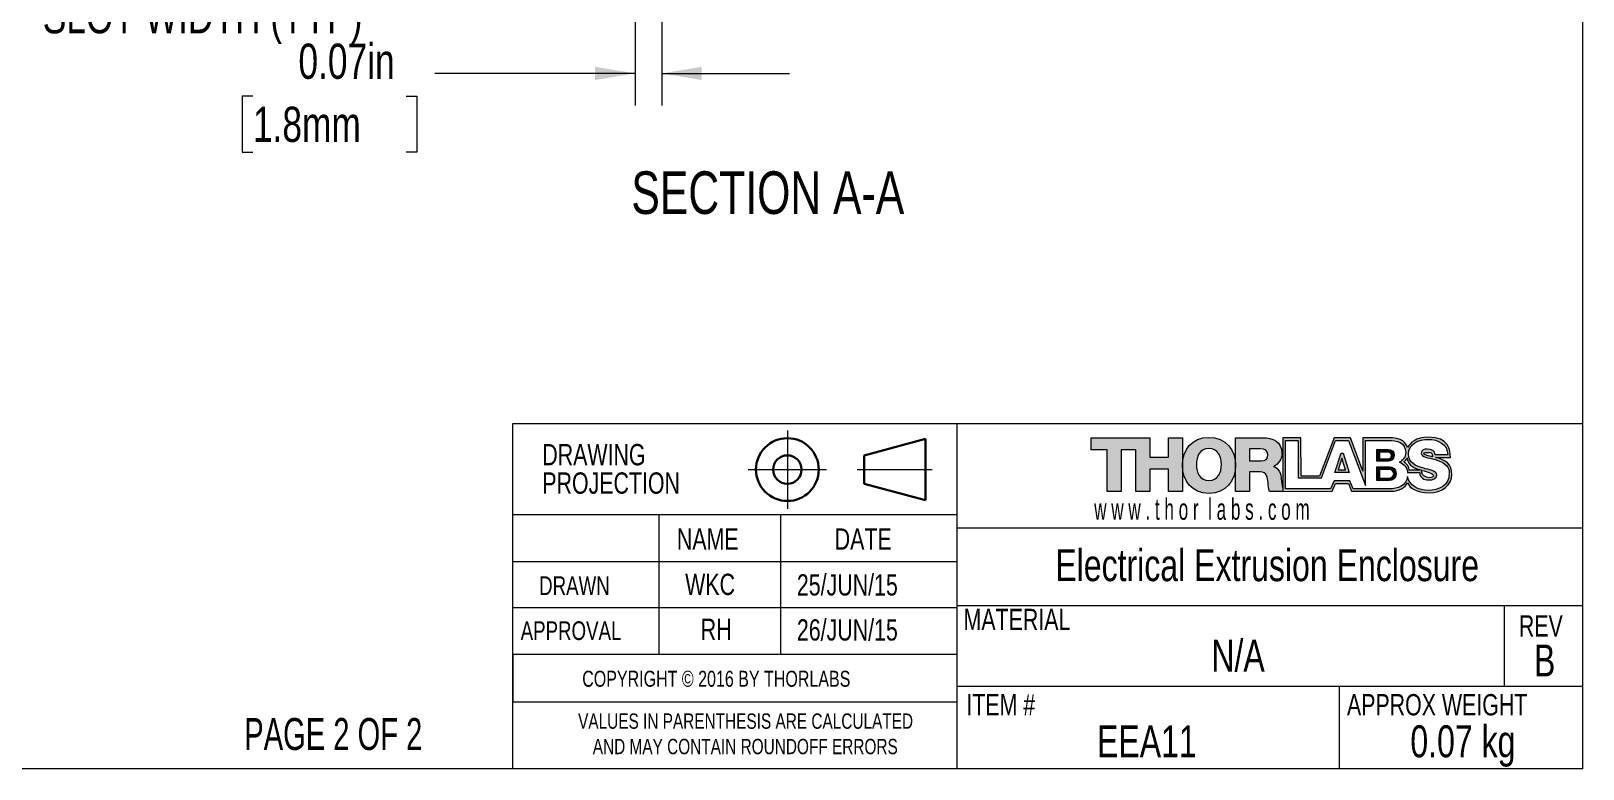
# Paper-space layout 'Inside Dim' of a CAD drawing. Header units: inches. Extents: x 0.04 to 7.3, y 0.02 to 5.63.
# Drawn here: x 3.247 to 7.296, y 0.024 to 1.949 of the extents above; entities that cross this region are included whole.
import ezdxf

# ---------------------------------------------------------------- set-up
doc = ezdxf.new("R2010")
doc.units = ezdxf.units.IN
doc.header["$MEASUREMENT"] = 0
doc.header["$PDSIZE"] = -1
doc.linetypes.add('CENTERX2', pattern=[0.8, 0.5, -0.1, 0.1, -0.1])
doc.styles.add('SLDTEXTSTYLE0', font='TXT', dxfattribs={"width": 0.75})
doc.styles.add('SLDTEXTSTYLE1', font='TXT', dxfattribs={"width": 0.681818})
doc.styles.add('SLDTEXTSTYLE2', font='TXT', dxfattribs={"width": 0.6})
doc.dimstyles.new('SLDDIMSTYLE7', dxfattribs={"dimtxt": 0.091864, "dimasz": 0.104, "dimexe": 0, "dimexo": 0.0625, "dimgap": 0.022966, "dimtad": 0, "dimtih": 1, "dimtoh": 1, "dimrnd": 1e-09, "dimdsep": 46, "dimtxsty": 'SLDTEXTSTYLE0', "dimsah": 1, "dimcen": 0.09, "dimadec": 0, "dimazin": 2, "dimtfac": 1, "dimtmove": 0, "dimatfit": 0, "dimfxl": 1, "dimfrac": 2, "dimtolj": 1, "dimtzin": 12, "dimarcsym": 0})

# ---------------------------------------------------------------- blocks, each defined once
blk = doc.blocks.new('Third Angle Projection Block')
at = {"color": 7, "linetype": 'CENTERX2', "lineweight": 0, "ltscale": 0.666667}
for p, q in [((2.6634, 0.6251), (2.6634, 0.3692)), ((2.5355, 0.4971), (2.7914, 0.4971)), ((2.8907, 0.4971), (3.1352, 0.4971))]:
    blk.add_line(p, q, dxfattribs=at)
at = {"color": 7, "linetype": 'Continuous', "lineweight": 30, "ltscale": 0.666667}
for p, q in [((3.1134, 0.5971), (2.9134, 0.5435)), ((3.1134, 0.3971), (3.1134, 0.5971)), ((2.9134, 0.5435), (2.9134, 0.4507)), ((2.9134, 0.4507), (3.1134, 0.3971))]:
    blk.add_line(p, q, dxfattribs=at)
for radius in [0.1024, 0.0464]:
    blk.add_circle((2.6634, 0.4971), radius, dxfattribs=at)
at = {"color": 7, "linetype": 'Continuous', "lineweight": 0, "ltscale": 0.666667}
blk.add_point((2.6634, 0.4971), dxfattribs=at)
blk = doc.blocks.new('THORLABS LOGO1')
at = {"linetype": 'Continuous', "ltscale": 0.666667}
blk.add_hatch(color=7, dxfattribs=at).paths.add_polyline_path([(1.599, 1.11), (1.599, 1.314), (1.745, 1.314), (1.745, 0.753), (1.599, 0.753), (1.599, 0.984), (1.406, 0.984), (1.406, 0.753), (1.259, 0.753), (1.259, 1.188), (1.107, 1.188), (1.107, 0.753), (0.961, 0.753), (0.961, 1.188), (0.793, 1.188), (0.793, 1.314), (1.406, 1.314), (1.406, 1.11)], flags=0)
h = blk.add_hatch(color=7, dxfattribs=at)
edge = h.paths.add_edge_path(flags=0)
edge.add_spline(control_points=[(2.023, 0.733), (2.2, 0.734), (2.3, 0.863), (2.3, 1.026), (2.299, 1.188), (2.199, 1.318), (2.022, 1.317)], knot_values=[0, 0, 0, 0, 1, 1, 1, 2, 2, 2, 2], weights=[1, 1, 1, 1, 1, 1, 1], degree=3, periodic=0)
edge.add_spline(control_points=[(2.022, 1.317), (1.845, 1.317), (1.746, 1.188), (1.746, 1.027)], knot_values=[3.002118, 3.002118, 3.002118, 3.002118, 4, 4, 4, 4], weights=[1, 1, 1, 1], degree=3, periodic=0)
edge.add_spline(control_points=[(1.746, 1.027), (1.746, 1.027), (1.746, 1.026), (1.746, 1.026), (1.746, 0.863), (1.845, 0.734), (2.023, 0.733)], knot_values=[2, 2, 2, 2, 2.002118, 2.002118, 2.002118, 3.002118, 3.002118, 3.002118, 3.002118], weights=[1, 1, 1, 1, 1, 1, 1], degree=3, periodic=0)
edge = h.paths.add_edge_path(flags=0)
edge.add_spline(control_points=[(2.022, 0.868), (1.927, 0.868), (1.891, 0.951), (1.891, 1.034)], knot_values=[3, 3, 3, 3, 4, 4, 4, 4], weights=[1, 1, 1, 1], degree=3, periodic=0)
edge.add_spline(control_points=[(1.891, 1.034), (1.891, 1.117), (1.927, 1.2), (2.022, 1.2)], knot_values=[2, 2, 2, 2, 3, 3, 3, 3], weights=[1, 1, 1, 1], degree=3, periodic=0)
edge.add_spline(control_points=[(2.022, 1.2), (2.116, 1.2), (2.153, 1.117), (2.153, 1.034)], knot_values=[1, 1, 1, 1, 2, 2, 2, 2], weights=[1, 1, 1, 1], degree=3, periodic=0)
edge.add_spline(control_points=[(2.153, 1.034), (2.153, 0.951), (2.116, 0.868), (2.022, 0.868)], knot_values=[0, 0, 0, 0, 1, 1, 1, 1], weights=[1, 1, 1, 1], degree=3, periodic=0)
h = blk.add_hatch(color=7, dxfattribs=at)
edge = h.paths.add_edge_path(flags=0)
edge.add_line((2.3, 0.753), (2.3, 1.314))
edge.add_line((2.3, 1.314), (2.587, 1.314))
edge.add_spline(control_points=[(2.587, 1.314), (2.686, 1.314), (2.784, 1.269), (2.784, 1.156)], knot_values=[1, 1, 1, 1, 2, 2, 2, 2], weights=[1, 1, 1, 1], degree=3, periodic=0)
edge.add_spline(control_points=[(2.784, 1.156), (2.784, 1.095), (2.754, 1.038), (2.695, 1.015)], knot_values=[2, 2, 2, 2, 3, 3, 3, 3], weights=[1, 1, 1, 1], degree=3, periodic=0)
edge.add_line((2.695, 1.015), (2.695, 1.014))
edge.add_spline(control_points=[(2.695, 1.014), (2.755, 1), (2.773, 0.933), (2.777, 0.88)], knot_values=[4, 4, 4, 4, 5, 5, 5, 5], weights=[1, 1, 1, 1], degree=3, periodic=0)
edge.add_spline(control_points=[(2.777, 0.88), (2.779, 0.862), (2.782, 0.813), (2.792, 0.78)], knot_values=[5, 5, 5, 5, 5.740443, 5.740443, 5.740443, 5.740443], weights=[1, 1, 1, 1], degree=3, periodic=0)
edge.add_line((2.792, 0.78), (2.792, 0.753))
edge.add_line((2.792, 0.753), (2.656, 0.753))
edge.add_spline(control_points=[(2.656, 0.753), (2.643, 0.772), (2.641, 0.827), (2.639, 0.843)], knot_values=[7, 7, 7, 7, 8, 8, 8, 8], weights=[1, 1, 1, 1], degree=3, periodic=0)
edge.add_spline(control_points=[(2.639, 0.843), (2.636, 0.899), (2.626, 0.957), (2.558, 0.957)], knot_values=[8, 8, 8, 8, 9, 9, 9, 9], weights=[1, 1, 1, 1], degree=3, periodic=0)
edge.add_line((2.558, 0.957), (2.446, 0.957))
edge.add_line((2.446, 0.957), (2.446, 0.753))
edge.add_line((2.446, 0.753), (2.3, 0.753))
edge = h.paths.add_edge_path(flags=0)
edge.add_line((2.563, 1.197), (2.446, 1.197))
edge.add_line((2.446, 1.197), (2.446, 1.071))
edge.add_line((2.446, 1.071), (2.569, 1.071))
edge.add_spline(control_points=[(2.569, 1.071), (2.613, 1.071), (2.637, 1.094), (2.637, 1.137)], knot_values=[1, 1, 1, 1, 2, 2, 2, 2], weights=[1, 1, 1, 1], degree=3, periodic=0)
edge.add_spline(control_points=[(2.637, 1.137), (2.637, 1.178), (2.604, 1.197), (2.563, 1.197)], knot_values=[2, 2, 2, 2, 3, 3, 3, 3], weights=[1, 1, 1, 1], degree=3, periodic=0)
h = blk.add_hatch(color=7, dxfattribs=at)
edge = h.paths.add_edge_path(flags=0)
edge.add_spline(control_points=[(4.095, 1.212), (4.071, 1.257), (4.057, 1.314), (3.877, 1.314)], knot_values=[4, 4, 4, 4, 5, 5, 5, 5], weights=[1, 1, 1, 1], degree=3, periodic=0)
edge.add_line((3.877, 1.314), (3.63, 1.314))
edge.add_line((3.63, 1.314), (3.63, 0.965))
edge.add_line((3.63, 0.965), (3.501, 1.314))
edge.add_line((3.501, 1.314), (3.328, 1.314))
edge.add_line((3.328, 1.314), (3.177, 0.914))
edge.add_line((3.177, 0.914), (2.985, 0.913))
edge.add_line((2.985, 0.913), (2.983, 1.314))
edge.add_line((2.983, 1.314), (2.792, 1.314))
edge.add_line((2.792, 1.314), (2.792, 0.753))
edge.add_line((2.792, 0.753), (3.309, 0.755))
edge.add_line((3.309, 0.755), (3.342, 0.837))
edge.add_line((3.342, 0.837), (3.478, 0.837))
edge.add_line((3.478, 0.837), (3.51, 0.755))
edge.add_line((3.51, 0.755), (3.929, 0.755))
edge.add_spline(control_points=[(3.929, 0.755), (4.003, 0.756), (4.073, 0.792), (4.094, 0.844)], knot_values=[19, 19, 19, 19, 20, 20, 20, 20], weights=[1, 1, 1, 1], degree=3, periodic=0)
edge.add_spline(control_points=[(4.094, 0.844), (4.114, 0.792), (4.184, 0.739), (4.32, 0.739)], knot_values=[20, 20, 20, 20, 21, 21, 21, 21], weights=[1, 1, 1, 1], degree=3, periodic=0)
edge.add_spline(control_points=[(4.32, 0.739), (4.456, 0.739), (4.557, 0.822), (4.557, 0.93)], knot_values=[21, 21, 21, 21, 22, 22, 22, 22], weights=[1, 1, 1, 1], degree=3, periodic=0)
edge.add_spline(control_points=[(4.557, 0.93), (4.557, 1.041), (4.493, 1.08), (4.392, 1.107)], knot_values=[22, 22, 22, 22, 23, 23, 23, 23], weights=[1, 1, 1, 1], degree=3, periodic=0)
edge.add_spline(control_points=[(4.392, 1.107), (4.391, 1.107), (4.39, 1.108), (4.388, 1.108)], knot_values=[0, 0, 0, 0, 1, 1, 1, 1], weights=[1, 1, 1, 1], degree=3, periodic=0)
edge.add_line((4.388, 1.108), (4.542, 1.107))
edge.add_spline(control_points=[(4.542, 1.107), (4.542, 1.188), (4.527, 1.319), (4.309, 1.319)], knot_values=[2, 2, 2, 2, 3, 3, 3, 3], weights=[1, 1, 1, 1], degree=3, periodic=0)
edge.add_spline(control_points=[(4.309, 1.319), (4.183, 1.319), (4.12, 1.257), (4.095, 1.212)], knot_values=[3, 3, 3, 3, 4, 4, 4, 4], weights=[1, 1, 1, 1], degree=3, periodic=0)
edge = h.paths.add_edge_path(flags=0)
edge.add_spline(control_points=[(4.365, 0.921), (4.359, 0.896), (4.341, 0.89), (4.294, 0.902)], knot_values=[4, 4, 4, 4, 5, 5, 5, 5], weights=[1, 1, 1, 1], degree=3, periodic=0)
edge.add_spline(control_points=[(4.294, 0.902), (4.245, 0.916), (4.244, 0.943), (4.244, 0.973)], knot_values=[5, 5, 5, 5, 6, 6, 6, 6], weights=[1, 1, 1, 1], degree=3, periodic=0)
edge.add_spline(control_points=[(4.244, 0.973), (4.306, 0.956), (4.369, 0.934), (4.365, 0.921)], knot_values=[3, 3, 3, 3, 4, 4, 4, 4], weights=[1, 1, 1, 1], degree=3, periodic=0)
edge = h.paths.add_edge_path(flags=0)
edge.add_spline(control_points=[(4.076, 1.159), (4.076, 1.114), (4.049, 1.077), (4.009, 1.058)], knot_values=[17, 17, 17, 17, 18, 18, 18, 18], weights=[1, 1, 1, 1], degree=3, periodic=0)
edge.add_spline(control_points=[(4.009, 1.058), (4.059, 1.043), (4.091, 1.002), (4.096, 0.951)], knot_values=[18, 18, 18, 18, 19, 19, 19, 19], weights=[1, 1, 1, 1], degree=3, periodic=0)
edge.add_line((4.096, 0.951), (4.222, 0.951))
edge.add_spline(control_points=[(4.222, 0.951), (4.225, 0.892), (4.262, 0.873), (4.318, 0.873)], knot_values=[20, 20, 20, 20, 21, 21, 21, 21], weights=[1, 1, 1, 1], degree=3, periodic=0)
edge.add_spline(control_points=[(4.318, 0.873), (4.358, 0.873), (4.399, 0.887), (4.399, 0.924)], knot_values=[21, 21, 21, 21, 22, 22, 22, 22], weights=[1, 1, 1, 1], degree=3, periodic=0)
edge.add_spline(control_points=[(4.399, 0.924), (4.399, 0.969), (4.326, 0.977), (4.253, 0.998)], knot_values=[22, 22, 22, 22, 23, 23, 23, 23], weights=[1, 1, 1, 1], degree=3, periodic=0)
edge.add_spline(control_points=[(4.253, 0.998), (4.181, 1.018), (4.105, 1.051), (4.105, 1.143)], knot_values=[23, 23, 23, 23, 24, 24, 24, 24], weights=[1, 1, 1, 1], degree=3, periodic=0)
edge.add_spline(control_points=[(4.105, 1.143), (4.105, 1.253), (4.216, 1.296), (4.311, 1.296)], knot_values=[24, 24, 24, 24, 25, 25, 25, 25], weights=[1, 1, 1, 1], degree=3, periodic=0)
edge.add_spline(control_points=[(4.311, 1.296), (4.412, 1.296), (4.514, 1.248), (4.514, 1.134)], knot_values=[25, 25, 25, 25, 26, 26, 26, 26], weights=[1, 1, 1, 1], degree=3, periodic=0)
edge.add_line((4.514, 1.134), (4.382, 1.134))
edge.add_spline(control_points=[(4.382, 1.134), (4.384, 1.18), (4.341, 1.195), (4.301, 1.195)], knot_values=[27, 27, 27, 27, 28, 28, 28, 28], weights=[1, 1, 1, 1], degree=3, periodic=0)
edge.add_spline(control_points=[(4.301, 1.195), (4.272, 1.195), (4.237, 1.185), (4.237, 1.152)], knot_values=[28, 28, 28, 28, 29, 29, 29, 29], weights=[1, 1, 1, 1], degree=3, periodic=0)
edge.add_spline(control_points=[(4.237, 1.152), (4.237, 1.113), (4.31, 1.106), (4.384, 1.085)], knot_values=[29, 29, 29, 29, 30, 30, 30, 30], weights=[1, 1, 1, 1], degree=3, periodic=0)
edge.add_spline(control_points=[(4.384, 1.085), (4.457, 1.065), (4.531, 1.031), (4.531, 0.94)], knot_values=[30, 30, 30, 30, 31, 31, 31, 31], weights=[1, 1, 1, 1], degree=3, periodic=0)
edge.add_spline(control_points=[(4.531, 0.94), (4.531, 0.812), (4.421, 0.764), (4.31, 0.764)], knot_values=[31, 31, 31, 31, 32, 32, 32, 32], weights=[1, 1, 1, 1], degree=3, periodic=0)
edge.add_spline(control_points=[(4.31, 0.764), (4.207, 0.764), (4.115, 0.811), (4.094, 0.91)], knot_values=[0, 0, 0, 0, 1, 1, 1, 1], weights=[1, 1, 1, 1], degree=3, periodic=0)
edge.add_spline(control_points=[(4.094, 0.91), (4.081, 0.813), (3.999, 0.779), (3.899, 0.779)], knot_values=[1, 1, 1, 1, 2, 2, 2, 2], weights=[1, 1, 1, 1], degree=3, periodic=0)
edge.add_line((3.899, 0.779), (3.529, 0.779))
edge.add_line((3.529, 0.779), (3.492, 0.865))
edge.add_line((3.492, 0.865), (3.328, 0.865))
edge.add_line((3.328, 0.865), (3.29, 0.78))
edge.add_line((3.29, 0.78), (2.822, 0.78))
edge.add_line((2.822, 0.78), (2.822, 1.286))
edge.add_line((2.822, 1.286), (2.954, 1.286))
edge.add_line((2.954, 1.286), (2.954, 0.895))
edge.add_line((2.954, 0.895), (3.196, 0.895))
edge.add_line((3.196, 0.895), (3.344, 1.286))
edge.add_line((3.344, 1.286), (3.478, 1.286))
edge.add_line((3.478, 1.286), (3.656, 0.814))
edge.add_line((3.656, 0.814), (3.656, 1.286))
edge.add_line((3.656, 1.286), (3.893, 1.286))
edge.add_spline(control_points=[(3.893, 1.286), (3.98, 1.287), (4.076, 1.265), (4.076, 1.159)], knot_values=[16, 16, 16, 16, 17, 17, 17, 17], weights=[1, 1, 1, 1], degree=3, periodic=0)
edge = h.paths.add_edge_path(flags=0)
edge.add_line((4.241, 0.974), (4.113, 0.974))
edge.add_spline(control_points=[(4.113, 0.974), (4.113, 1.013), (4.08, 1.046), (4.059, 1.06)], knot_values=[8, 8, 8, 8, 9, 9, 9, 9], weights=[1, 1, 1, 1], degree=3, periodic=0)
edge.add_spline(control_points=[(4.059, 1.06), (4.07, 1.072), (4.085, 1.084), (4.091, 1.105)], knot_values=[9, 9, 9, 9, 10, 10, 10, 10], weights=[1, 1, 1, 1], degree=3, periodic=0)
edge.add_spline(control_points=[(4.091, 1.105), (4.091, 1.046), (4.146, 1.001), (4.216, 0.981)], knot_values=[10, 10, 10, 10, 11, 11, 11, 11], weights=[1, 1, 1, 1], degree=3, periodic=0)
edge.add_spline(control_points=[(4.216, 0.981), (4.224, 0.979), (4.232, 0.977), (4.241, 0.974)], knot_values=[0, 0, 0, 0, 1, 1, 1, 1], weights=[1, 1, 1, 1], degree=3, periodic=0)
edge = h.paths.add_edge_path(flags=0)
edge.add_spline(control_points=[(4.311, 1.161), (4.341, 1.16), (4.35, 1.154), (4.353, 1.136)], knot_values=[2, 2, 2, 2, 3, 3, 3, 3], weights=[1, 1, 1, 1], degree=3, periodic=0)
edge.add_spline(control_points=[(4.353, 1.136), (4.355, 1.129), (4.355, 1.124), (4.355, 1.115)], knot_values=[3, 3, 3, 3, 4, 4, 4, 4], weights=[1, 1, 1, 1], degree=3, periodic=0)
edge.add_spline(control_points=[(4.355, 1.115), (4.284, 1.132), (4.265, 1.136), (4.265, 1.151)], knot_values=[0, 0, 0, 0, 1, 1, 1, 1], weights=[1, 1, 1, 1], degree=3, periodic=0)
edge.add_spline(control_points=[(4.265, 1.151), (4.265, 1.157), (4.296, 1.162), (4.311, 1.161)], knot_values=[1, 1, 1, 1, 2, 2, 2, 2], weights=[1, 1, 1, 1], degree=3, periodic=0)
h = blk.add_hatch(color=7, dxfattribs=at)
h.paths.add_polyline_path([(3.335, 0.95), (3.486, 0.95), (3.422, 1.153), (3.401, 1.153)], flags=0)
h.paths.add_polyline_path([(3.371, 0.977), (3.41, 1.099), (3.448, 0.977)], flags=0)
h = blk.add_hatch(color=7, dxfattribs=at)
edge = h.paths.add_edge_path(flags=0)
edge.add_line((3.776, 1.068), (3.776, 1.19))
edge.add_line((3.776, 1.19), (3.894, 1.19))
edge.add_spline(control_points=[(3.894, 1.19), (3.926, 1.19), (3.956, 1.175), (3.956, 1.129)], knot_values=[1, 1, 1, 1, 2, 2, 2, 2], weights=[1, 1, 1, 1], degree=3, periodic=0)
edge.add_spline(control_points=[(3.956, 1.129), (3.956, 1.083), (3.92, 1.068), (3.894, 1.068)], knot_values=[2, 2, 2, 2, 3, 3, 3, 3], weights=[1, 1, 1, 1], degree=3, periodic=0)
edge.add_line((3.894, 1.068), (3.776, 1.068))
edge = h.paths.add_edge_path(flags=0)
edge.add_spline(control_points=[(3.927, 1.128), (3.927, 1.155), (3.906, 1.164), (3.884, 1.164)], knot_values=[3, 3, 3, 3, 4, 4, 4, 4], weights=[1, 1, 1, 1], degree=3, periodic=0)
edge.add_line((3.884, 1.164), (3.802, 1.164))
edge.add_line((3.802, 1.164), (3.802, 1.093))
edge.add_line((3.802, 1.093), (3.884, 1.093))
edge.add_spline(control_points=[(3.884, 1.093), (3.902, 1.093), (3.927, 1.102), (3.927, 1.128)], knot_values=[2, 2, 2, 2, 3, 3, 3, 3], weights=[1, 1, 1, 1], degree=3, periodic=0)
h = blk.add_hatch(color=7, dxfattribs=at)
edge = h.paths.add_edge_path(flags=0)
edge.add_line((3.776, 0.868), (3.776, 1.009))
edge.add_line((3.776, 1.009), (3.907, 1.009))
edge.add_spline(control_points=[(3.907, 1.009), (3.942, 1.009), (3.976, 0.992), (3.976, 0.938)], knot_values=[1, 1, 1, 1, 2, 2, 2, 2], weights=[1, 1, 1, 1], degree=3, periodic=0)
edge.add_spline(control_points=[(3.976, 0.938), (3.976, 0.886), (3.936, 0.868), (3.907, 0.868)], knot_values=[2, 2, 2, 2, 3, 3, 3, 3], weights=[1, 1, 1, 1], degree=3, periodic=0)
edge.add_line((3.907, 0.868), (3.776, 0.868))
edge = h.paths.add_edge_path(flags=0)
edge.add_spline(control_points=[(3.951, 0.937), (3.951, 0.972), (3.926, 0.983), (3.899, 0.983)], knot_values=[3, 3, 3, 3, 4, 4, 4, 4], weights=[1, 1, 1, 1], degree=3, periodic=0)
edge.add_line((3.899, 0.983), (3.801, 0.983))
edge.add_line((3.801, 0.983), (3.801, 0.892))
edge.add_line((3.801, 0.892), (3.899, 0.892))
edge.add_spline(control_points=[(3.899, 0.892), (3.921, 0.892), (3.951, 0.904), (3.951, 0.937)], knot_values=[2, 2, 2, 2, 3, 3, 3, 3], weights=[1, 1, 1, 1], degree=3, periodic=0)
at = {"color": 7, "linetype": 'Continuous', "lineweight": 0, "ltscale": 0.666667}
for p, q in [((0.793, 1.188), (0.793, 1.314)), ((0.793, 1.314), (1.406, 1.314)), ((1.406, 1.314), (1.406, 1.11)), ((1.599, 1.11), (1.599, 1.314)), ((1.599, 1.314), (1.745, 1.314)), ((1.745, 1.314), (1.745, 0.753)), ((2.3, 1.314), (2.587, 1.314)), ((2.3, 0.753), (2.3, 1.314)), ((2.983, 1.314), (2.792, 1.314)), ((2.792, 1.314), (2.792, 0.753)), ((2.985, 0.913), (2.983, 1.314)), ((3.328, 1.314), (3.177, 0.914)), ((3.501, 1.314), (3.328, 1.314)), ((3.63, 0.965), (3.501, 1.314)), ((3.877, 1.314), (3.63, 1.314)), ((3.63, 1.314), (3.63, 0.965)), ((0.961, 1.188), (0.793, 1.188)), ((0.961, 0.753), (0.961, 1.188)), ((1.259, 1.188), (1.107, 1.188)), ((1.107, 1.188), (1.107, 0.753)), ((1.259, 0.753), (1.259, 1.188)), ((2.563, 1.197), (2.446, 1.197)), ((2.446, 1.197), (2.446, 1.071)), ((2.822, 0.78), (2.822, 1.286)), ((2.822, 1.286), (2.954, 1.286)), ((2.954, 1.286), (2.954, 0.895)), ((3.196, 0.895), (3.344, 1.286)), ((3.335, 0.95), (3.401, 1.153)), ((3.344, 1.286), (3.478, 1.286)), ((3.401, 1.153), (3.422, 1.153)), ((3.422, 1.153), (3.486, 0.95)), ((3.478, 1.286), (3.656, 0.814)), ((3.656, 0.814), (3.656, 1.286)), ((3.656, 1.286), (3.893, 1.286)), ((3.776, 1.19), (3.894, 1.19)), ((3.776, 1.068), (3.776, 1.19)), ((3.802, 1.164), (3.802, 1.093)), ((3.884, 1.164), (3.802, 1.164)), ((4.514, 1.134), (4.382, 1.134)), ((1.406, 1.11), (1.599, 1.11)), ((1.599, 0.984), (1.406, 0.984)), ((1.406, 0.984), (1.406, 0.753)), ((1.599, 0.753), (1.599, 0.984)), ((2.446, 1.071), (2.569, 1.071)), ((2.695, 1.015), (2.695, 1.014)), ((3.41, 1.099), (3.371, 0.977)), ((3.371, 0.977), (3.448, 0.977)), ((3.448, 0.977), (3.41, 1.099)), ((3.894, 1.068), (3.776, 1.068)), ((3.776, 1.009), (3.907, 1.009)), ((3.776, 0.868), (3.776, 1.009)), ((3.801, 0.983), (3.801, 0.892)), ((3.899, 0.983), (3.801, 0.983)), ((3.802, 1.093), (3.884, 1.093)), ((4.241, 0.974), (4.113, 0.974)), ((4.388, 1.108), (4.542, 1.107)), ((2.558, 0.957), (2.446, 0.957)), ((2.446, 0.957), (2.446, 0.753)), ((2.954, 0.895), (3.196, 0.895)), ((3.177, 0.914), (2.985, 0.913)), ((3.328, 0.865), (3.29, 0.78)), ((3.309, 0.755), (3.342, 0.837)), ((3.492, 0.865), (3.328, 0.865)), ((3.486, 0.95), (3.335, 0.95)), ((3.342, 0.837), (3.478, 0.837)), ((3.478, 0.837), (3.51, 0.755)), ((3.529, 0.779), (3.492, 0.865)), ((3.907, 0.868), (3.776, 0.868)), ((3.801, 0.892), (3.899, 0.892)), ((4.096, 0.951), (4.222, 0.951)), ((1.107, 0.753), (0.961, 0.753)), ((1.406, 0.753), (1.259, 0.753)), ((1.745, 0.753), (1.599, 0.753)), ((2.446, 0.753), (2.3, 0.753)), ((2.792, 0.753), (2.656, 0.753)), ((2.792, 0.78), (2.792, 0.753)), ((2.792, 0.753), (3.309, 0.755)), ((3.29, 0.78), (2.822, 0.78)), ((3.51, 0.755), (3.929, 0.755)), ((3.899, 0.779), (3.529, 0.779))]:
    blk.add_line(p, q, dxfattribs=at)
at = {"color": 8, "linetype": 'Continuous', "lineweight": 0, "ltscale": 0.666667, "true_color": 0x808080}
for points in [[(1.746, 1.027), (1.746, 1.188), (1.845, 1.317), (2.022, 1.317)], [(2.587, 1.314), (2.686, 1.314), (2.784, 1.269), (2.784, 1.156)], [(4.095, 1.212), (4.071, 1.257), (4.057, 1.314), (3.877, 1.314)], [(4.309, 1.319), (4.183, 1.319), (4.12, 1.257), (4.095, 1.212)], [(4.105, 1.143), (4.105, 1.253), (4.216, 1.296), (4.311, 1.296)], [(4.542, 1.107), (4.542, 1.188), (4.527, 1.319), (4.309, 1.319)], [(4.311, 1.296), (4.412, 1.296), (4.514, 1.248), (4.514, 1.134)], [(2.022, 1.2), (1.927, 1.2), (1.891, 1.117), (1.891, 1.034)], [(2.153, 1.034), (2.153, 1.117), (2.116, 1.2), (2.022, 1.2)], [(2.637, 1.137), (2.637, 1.178), (2.604, 1.197), (2.563, 1.197)], [(2.569, 1.071), (2.613, 1.071), (2.637, 1.094), (2.637, 1.137)], [(2.784, 1.156), (2.784, 1.095), (2.754, 1.038), (2.695, 1.015)], [(3.927, 1.128), (3.927, 1.155), (3.906, 1.164), (3.884, 1.164)], [(3.893, 1.286), (3.98, 1.287), (4.076, 1.265), (4.076, 1.159)], [(3.894, 1.19), (3.926, 1.19), (3.956, 1.175), (3.956, 1.129)], [(4.076, 1.159), (4.076, 1.114), (4.049, 1.077), (4.009, 1.058)], [(4.253, 0.998), (4.181, 1.018), (4.105, 1.051), (4.105, 1.143)], [(4.301, 1.195), (4.272, 1.195), (4.237, 1.185), (4.237, 1.152)], [(4.237, 1.152), (4.237, 1.113), (4.31, 1.106), (4.384, 1.085)], [(4.265, 1.151), (4.265, 1.157), (4.296, 1.162), (4.311, 1.161)], [(4.355, 1.115), (4.284, 1.132), (4.265, 1.136), (4.265, 1.151)], [(4.382, 1.134), (4.384, 1.18), (4.341, 1.195), (4.301, 1.195)], [(4.311, 1.161), (4.341, 1.16), (4.35, 1.154), (4.353, 1.136)], [(4.353, 1.136), (4.355, 1.129), (4.355, 1.124), (4.355, 1.115)], [(1.891, 1.034), (1.891, 0.951), (1.927, 0.868), (2.022, 0.868)], [(2.022, 0.868), (2.116, 0.868), (2.153, 0.951), (2.153, 1.034)], [(2.695, 1.014), (2.755, 1), (2.773, 0.933), (2.777, 0.88)], [(3.884, 1.093), (3.902, 1.093), (3.927, 1.102), (3.927, 1.128)], [(3.956, 1.129), (3.956, 1.083), (3.92, 1.068), (3.894, 1.068)], [(3.951, 0.937), (3.951, 0.972), (3.926, 0.983), (3.899, 0.983)], [(3.907, 1.009), (3.942, 1.009), (3.976, 0.992), (3.976, 0.938)], [(4.009, 1.058), (4.059, 1.043), (4.091, 1.002), (4.096, 0.951)], [(4.059, 1.06), (4.07, 1.072), (4.085, 1.084), (4.091, 1.105)], [(4.113, 0.974), (4.113, 1.013), (4.08, 1.046), (4.059, 1.06)], [(4.091, 1.105), (4.091, 1.046), (4.146, 1.001), (4.216, 0.981)], [(4.216, 0.981), (4.224, 0.979), (4.232, 0.977), (4.241, 0.974)], [(4.244, 0.973), (4.306, 0.956), (4.369, 0.934), (4.365, 0.921)], [(4.294, 0.902), (4.245, 0.916), (4.244, 0.943), (4.244, 0.973)], [(4.399, 0.924), (4.399, 0.969), (4.326, 0.977), (4.253, 0.998)], [(4.384, 1.085), (4.457, 1.065), (4.531, 1.031), (4.531, 0.94)], [(4.392, 1.107), (4.391, 1.107), (4.39, 1.108), (4.388, 1.108)], [(4.557, 0.93), (4.557, 1.041), (4.493, 1.08), (4.392, 1.107)], [(2.639, 0.843), (2.636, 0.899), (2.626, 0.957), (2.558, 0.957)], [(2.656, 0.753), (2.643, 0.772), (2.641, 0.827), (2.639, 0.843)], [(2.777, 0.88), (2.779, 0.862), (2.782, 0.813), (2.792, 0.78)], [(3.899, 0.892), (3.921, 0.892), (3.951, 0.904), (3.951, 0.937)], [(4.094, 0.91), (4.081, 0.813), (3.999, 0.779), (3.899, 0.779)], [(3.976, 0.938), (3.976, 0.886), (3.936, 0.868), (3.907, 0.868)], [(3.929, 0.755), (4.003, 0.756), (4.073, 0.792), (4.094, 0.844)], [(4.31, 0.764), (4.207, 0.764), (4.115, 0.811), (4.094, 0.91)], [(4.094, 0.844), (4.114, 0.792), (4.184, 0.739), (4.32, 0.739)], [(4.222, 0.951), (4.225, 0.892), (4.262, 0.873), (4.318, 0.873)], [(4.365, 0.921), (4.359, 0.896), (4.341, 0.89), (4.294, 0.902)], [(4.531, 0.94), (4.531, 0.812), (4.421, 0.764), (4.31, 0.764)], [(4.318, 0.873), (4.358, 0.873), (4.399, 0.887), (4.399, 0.924)], [(4.32, 0.739), (4.456, 0.739), (4.557, 0.822), (4.557, 0.93)]]:
    blk.add_open_spline(points, degree=3, dxfattribs=at)
for points, knots in [([(2.022, 1.317), (2.199, 1.318), (2.299, 1.188), (2.3, 1.026), (2.3, 0.863), (2.2, 0.734), (2.023, 0.733)], [0, 0, 0, 0, 1, 1, 1, 2, 2, 2, 2]), ([(2.023, 0.733), (1.845, 0.734), (1.746, 0.863), (1.746, 1.026), (1.746, 1.026), (1.746, 1.027), (1.746, 1.027)], [2, 2, 2, 2, 3, 3, 3, 3.002118, 3.002118, 3.002118, 3.002118])]:
    blk.add_open_spline(points, degree=3, knots=knots, dxfattribs=at)
blk = doc.blocks.new('SW_NOTE_5')
at = {"color": 0, "linetype": 'Continuous', "lineweight": 0, "ltscale": 0.666667, "char_height": 0.05556, "attachment_point": 1, "style": 'SLDTEXTSTYLE0'}
for s, insert in [('DRAWING', (0, 0.0716)), ('PROJECTION', (0, -0.0025))]:
    blk.add_mtext(s, dxfattribs=dict(at, insert=insert))
blk = doc.blocks.new('SW_NOTE_6')
at = {"color": 0, "linetype": 'Continuous', "lineweight": 0, "ltscale": 0.666667, "char_height": 0.04, "attachment_point": 2, "style": 'SLDTEXTSTYLE0'}
for s, insert in [('VALUES IN PARENTHESIS ARE CALCULATED', (0.5225, 0.0516)), ('AND MAY CONTAIN ROUNDOFF ERRORS', (0.5217, -0.0147))]:
    blk.add_mtext(s, dxfattribs=dict(at, insert=insert))
blk = doc.blocks.new('_D_15')
at = {"color": 7, "linetype": 'Continuous', "lineweight": 0, "ltscale": 0.666667}
for p, q in [((4.8231, 2.5288), (4.8231, 1.7555)), ((4.8931, 2.5288), (4.8931, 1.7555)), ((4.8231, 1.8388), (4.3005, 1.8388)), ((4.8931, 1.8388), (5.2264, 1.8388)), ((3.8263, 1.7795), (3.7984, 1.7795)), ((3.7984, 1.7795), (3.7984, 1.6336)), ((4.2257, 1.7795), (4.2537, 1.7795)), ((4.2537, 1.7795), (4.2537, 1.6336)), ((3.7984, 1.6336), (3.8263, 1.6336)), ((4.2537, 1.6336), (4.2257, 1.6336))]:
    blk.add_line(p, q, dxfattribs=at)
for points in [[(4.8231, 1.8388), (4.7191, 1.8562), (4.7191, 1.8215)], [(4.8931, 1.8388), (4.9971, 1.8215), (4.9971, 1.8562)]]:
    blk.add_solid(points, dxfattribs=at)
at = {"color": 7, "linetype": 'Continuous', "lineweight": 0, "ltscale": 0.666667, "attachment_point": 1, "style": 'SLDTEXTSTYLE0'}
for s, insert, char_height in [('SLOT WIDTH (TYP)', (3.2779, 2.0353), 0.091864), ('0.07in', (3.945, 1.9165), 0.09186), ('1.8mm', (3.8263, 1.752), 0.09186)]:
    blk.add_mtext(s, dxfattribs=dict(at, insert=insert, char_height=char_height))

psp = doc.layouts.new('Inside Dim')

# ---------------------------------------------------------------- linework, layer by layer
at = {"color": 7, "linetype": 'Continuous', "lineweight": 0, "ltscale": 0.666667}
for p, q in [((7.2963, 0.0237), (7.2963, 5.6337)), ((7.2963, 0.9249), (7.2963, 1.3132)), ((4.5048, 0.1985), (4.5048, 0.9249)), ((4.5048, 0.9249), (5.6625, 0.9249)), ((5.6625, 0.9249), (5.6625, 0.0237)), ((5.6625, 0.9249), (7.2963, 0.9249)), ((4.5048, 0.3227), (4.5048, 0.6868)), ((4.5048, 0.0237), (4.5048, 0.6868)), ((5.6625, 0.6868), (4.5048, 0.6868)), ((4.8854, 0.6868), (4.8854, 0.3227)), ((5.2025, 0.6868), (5.2025, 0.3227)), ((5.6625, 0.6534), (7.2963, 0.6534)), ((5.6625, 0.564), (4.5048, 0.564)), ((5.6625, 0.4504), (7.2963, 0.4504)), ((7.091, 0.4504), (7.091, 0.2399)), ((5.6625, 0.4441), (4.5048, 0.4441)), ((5.6625, 0.3227), (4.5048, 0.3227)), ((4.5048, 0.3227), (4.5048, 0.1985)), ((5.6625, 0.2399), (7.2963, 0.2399)), ((6.6601, 0.2399), (6.6601, 0.0237)), ((4.5048, 0.1985), (5.6625, 0.1985)), ((7.2963, 0.0237), (0.0415, 0.0237))]:
    psp.add_line(p, q, dxfattribs=at)

# ---------------------------------------------------------------- block references
at = {"color": 7, "linetype": 'Continuous', "ltscale": 0.666667}
for name, p, xscale, yscale, zscale in [('Third Angle Projection Block', (3.0899, 0.4073), 0.8, 0.8, 0.8), ('THORLABS LOGO1', (5.8149, 0.5597), 0.25, 0.25, 0.25)]:
    psp.add_blockref(name, p, dxfattribs=dict(at, xscale=xscale, yscale=yscale, zscale=zscale))
at = {"color": 7, "linetype": 'Continuous', "lineweight": 0, "ltscale": 0.666667}
for name, p in [('SW_NOTE_5', (4.5813, 0.8001)), ('SW_NOTE_6', (4.5891, 0.117))]:
    psp.add_blockref(name, p, dxfattribs=at)

# ---------------------------------------------------------------- texts
for s, insert, char_height, attachment_point, style in [('SECTION A-A', (5.1696, 1.5832), 0.111111, 2, 'SLDTEXTSTYLE0'), ('w w w . t h o r  l a b s . c o m', (6.0211, 0.7295), 0.055556, 1, 'SLDTEXTSTYLE2'), ('NAME', (4.9325, 0.6515), 0.05556, 1, 'SLDTEXTSTYLE0'), ('DATE', (5.3442, 0.6515), 0.05556, 1, 'SLDTEXTSTYLE0'), ('Electrical Extrusion Enclosure', (6.4724, 0.5972), 0.083333, 2, 'SLDTEXTSTYLE0'), ('DRAWN', (4.573, 0.5264), 0.04861, 1, 'SLDTEXTSTYLE0'), ('WKC', (4.954, 0.5333), 0.05556, 1, 'SLDTEXTSTYLE0'), ('25/JUN/15', (5.2455, 0.5319), 0.05556, 1, 'SLDTEXTSTYLE0'), ('APPROVAL', (4.5248, 0.4089), 0.04861, 1, 'SLDTEXTSTYLE0'), ('RH', (4.9946, 0.4158), 0.05556, 1, 'SLDTEXTSTYLE0'), ('26/JUN/15', (5.2455, 0.4144), 0.05556, 1, 'SLDTEXTSTYLE0'), ('MATERIAL', (5.6803, 0.4416), 0.05556, 1, 'SLDTEXTSTYLE0'), ('REV', (7.1291, 0.4249), 0.05556, 1, 'SLDTEXTSTYLE0'), ('N/A', (6.3964, 0.361), 0.08333, 2, 'SLDTEXTSTYLE0'), ('B', (7.1963, 0.3485), 0.0833, 2, 'SLDTEXTSTYLE0'), ('COPYRIGHT © 2016 BY THORLABS', (4.6854, 0.28), 0.041667, 1, 'SLDTEXTSTYLE0'), ('ITEM #', (5.6877, 0.2191), 0.05556, 1, 'SLDTEXTSTYLE0'), ('APPROX WEIGHT', (6.6806, 0.2191), 0.055556, 1, 'SLDTEXTSTYLE0'), ('PAGE 2 OF 2', (3.8037, 0.1566), 0.083333, 1, 'SLDTEXTSTYLE1'), ('EEA11', (6.1585, 0.1375), 0.08333, 2, 'SLDTEXTSTYLE0'), ('0.07 kg', (6.9831, 0.1375), 0.08333, 2, 'SLDTEXTSTYLE0')]:
    psp.add_mtext(s, dxfattribs=dict(at, insert=insert, char_height=char_height, attachment_point=attachment_point, style=style))

# ---------------------------------------------------------------- dimensions: what is measured, and where the dimension line sits
dim = psp.add_linear_dim(base=(4.8931, 1.8388), p1=(4.8231, 2.5622), p2=(4.8931, 2.5622), text='SLOT WIDTH (TYP)\\P<>', dimstyle='SLDDIMSTYLE7', dxfattribs=at)
dim.commit()
dim.dimension.update_dxf_attribs({"geometry": '_D_15', "text_midpoint": (3.7798, 1.8388), "dimtype": 160})

doc.saveas('drawing.dxf')
